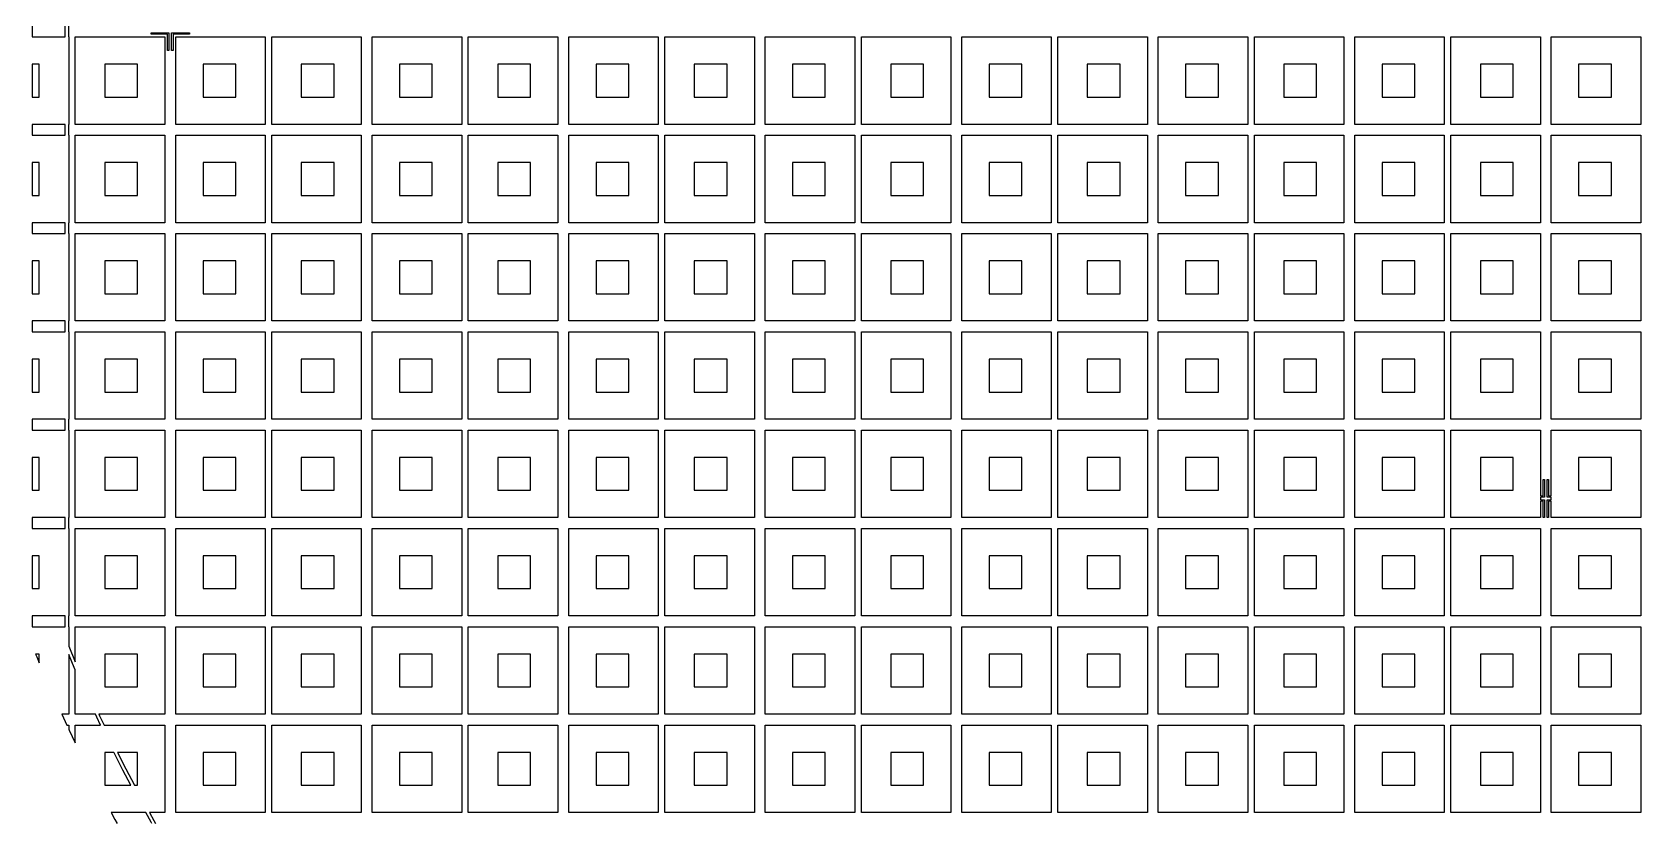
# Model space of a CAD drawing. Extents: x 40 to 187, y -3 to 150.
# Drawn here: x 39.5 to 114.9, y 36.6 to 73.6 of the extents above; entities that cross this region are included whole.
import ezdxf

# ---------------------------------------------------------------- set-up
doc = ezdxf.new("R2010")
doc.units = 0

msp = doc.modelspace()

# ---------------------------------------------------------------- linework, layer by layer
for p, q in [((39.5487, 73.8828), (39.5487, 73.3715)), ((41.0889, 73.3715), (41.0889, 73.8828)), ((41.2513, 73.8828), (41.2513, 73.3715)), ((39.5487, 73.3715), (41.0889, 73.3715)), ((41.2513, 73.3715), (41.2619, 73.3715)), ((41.2619, 73.3715), (41.2619, 69.2811)), ((41.5687, 69.2811), (41.5687, 73.3715)), ((41.5687, 73.3715), (45.7613, 73.3715)), ((45.1222, 73.4994), (45.1222, 73.5633)), ((45.1222, 73.5633), (45.9531, 73.5633)), ((45.8892, 73.4994), (45.1222, 73.4994)), ((45.7613, 73.3715), (45.7613, 69.2811)), ((45.8892, 72.7324), (45.8892, 73.4994)), ((45.9531, 73.5633), (45.9531, 72.7324)), ((46.0809, 72.7324), (46.0809, 73.5633)), ((46.0809, 73.5633), (46.9118, 73.5633)), ((46.9118, 73.4994), (46.1448, 73.4994)), ((46.1448, 73.4994), (46.1448, 72.7324)), ((46.2726, 69.2811), (46.2726, 73.3715)), ((46.2726, 73.3715), (50.4653, 73.3715)), ((46.9118, 73.5633), (46.9118, 73.4994)), ((50.4653, 73.3715), (50.4653, 69.2811)), ((50.7721, 69.2811), (50.7721, 73.3715)), ((50.7721, 73.3715), (54.9647, 73.3715)), ((54.9647, 73.3715), (54.9647, 69.2811)), ((55.476, 69.2811), (55.476, 73.3715)), ((55.476, 73.3715), (59.6687, 73.3715)), ((59.6687, 73.3715), (59.6687, 69.2811)), ((59.9755, 69.2811), (59.9755, 73.3715)), ((59.9755, 73.3715), (64.1681, 73.3715)), ((64.1681, 73.3715), (64.1681, 69.2811)), ((64.6794, 69.2811), (64.6794, 73.3715)), ((64.6794, 73.3715), (68.8721, 73.3715)), ((68.8721, 73.3715), (68.8721, 69.2811)), ((69.1789, 69.2811), (69.1789, 73.3715)), ((69.1789, 73.3715), (73.3715, 73.3715)), ((73.3715, 73.3715), (73.3715, 69.2811)), ((73.8828, 69.2811), (73.8828, 73.3715)), ((73.8828, 73.3715), (78.0755, 73.3715)), ((78.0755, 73.3715), (78.0755, 69.2811)), ((78.3823, 69.2811), (78.3823, 73.3715)), ((78.3823, 73.3715), (82.5749, 73.3715)), ((82.5749, 73.3715), (82.5749, 69.2811)), ((83.0862, 69.2811), (83.0862, 73.3715)), ((83.0862, 73.3715), (87.2789, 73.3715)), ((87.2789, 73.3715), (87.2789, 69.2811)), ((87.5857, 69.2811), (87.5857, 73.3715)), ((87.5857, 73.3715), (91.7783, 73.3715)), ((91.7783, 73.3715), (91.7783, 69.2811)), ((92.2896, 69.2811), (92.2896, 73.3715)), ((92.2896, 73.3715), (96.4823, 73.3715)), ((96.4823, 73.3715), (96.4823, 69.2811)), ((96.7891, 69.2811), (96.7891, 73.3715)), ((96.7891, 73.3715), (100.982, 73.3715)), ((100.982, 73.3715), (100.982, 69.2811)), ((101.493, 69.2811), (101.493, 73.3715)), ((101.493, 73.3715), (105.686, 73.3715)), ((105.686, 73.3715), (105.686, 69.2811)), ((105.992, 69.2811), (105.992, 73.3715)), ((105.992, 73.3715), (110.185, 73.3715)), ((110.185, 73.3715), (110.185, 69.2811)), ((110.696, 69.2811), (110.696, 73.3715)), ((110.696, 73.3715), (114.889, 73.3715)), ((114.889, 73.3715), (114.889, 69.2811)), ((45.9531, 72.7324), (45.8892, 72.7324)), ((46.1448, 72.7324), (46.0809, 72.7324)), ((39.8814, 72.0933), (39.5487, 72.0933)), ((39.5487, 72.0933), (39.5487, 70.5594)), ((39.8814, 70.5594), (39.8814, 72.0933)), ((44.4831, 72.0933), (42.9492, 72.0933)), ((42.9492, 72.0933), (42.9492, 70.5594)), ((44.4831, 70.5594), (44.4831, 72.0933)), ((49.0848, 72.0933), (47.5509, 72.0933)), ((47.5509, 72.0933), (47.5509, 70.5594)), ((49.0848, 70.5594), (49.0848, 72.0933)), ((53.6865, 72.0933), (52.1526, 72.0933)), ((52.1526, 72.0933), (52.1526, 70.5594)), ((53.6865, 70.5594), (53.6865, 72.0933)), ((58.2882, 72.0933), (56.7543, 72.0933)), ((56.7543, 72.0933), (56.7543, 70.5594)), ((58.2882, 70.5594), (58.2882, 72.0933)), ((62.8899, 72.0933), (61.356, 72.0933)), ((61.356, 72.0933), (61.356, 70.5594)), ((62.8899, 70.5594), (62.8899, 72.0933)), ((67.4916, 72.0933), (65.9577, 72.0933)), ((65.9577, 72.0933), (65.9577, 70.5594)), ((67.4916, 70.5594), (67.4916, 72.0933)), ((72.0933, 72.0933), (70.5594, 72.0933)), ((70.5594, 72.0933), (70.5594, 70.5594)), ((72.0933, 70.5594), (72.0933, 72.0933)), ((76.695, 72.0933), (75.1611, 72.0933)), ((75.1611, 72.0933), (75.1611, 70.5594)), ((76.695, 70.5594), (76.695, 72.0933)), ((81.2967, 72.0933), (79.7628, 72.0933)), ((79.7628, 72.0933), (79.7628, 70.5594)), ((81.2967, 70.5594), (81.2967, 72.0933)), ((85.8984, 72.0933), (84.3645, 72.0933)), ((84.3645, 72.0933), (84.3645, 70.5594)), ((85.8984, 70.5594), (85.8984, 72.0933)), ((90.5001, 72.0933), (88.9662, 72.0933)), ((88.9662, 72.0933), (88.9662, 70.5594)), ((90.5001, 70.5594), (90.5001, 72.0933)), ((95.1018, 72.0933), (93.5679, 72.0933)), ((93.5679, 72.0933), (93.5679, 70.5594)), ((95.1018, 70.5594), (95.1018, 72.0933)), ((99.7035, 72.0933), (98.1696, 72.0933)), ((98.1696, 72.0933), (98.1696, 70.5594)), ((99.7035, 70.5594), (99.7035, 72.0933)), ((104.305, 72.0933), (102.771, 72.0933)), ((102.771, 72.0933), (102.771, 70.5594)), ((104.305, 70.5594), (104.305, 72.0933)), ((108.907, 72.0933), (107.373, 72.0933)), ((107.373, 72.0933), (107.373, 70.5594)), ((108.907, 70.5594), (108.907, 72.0933)), ((113.509, 72.0933), (111.975, 72.0933)), ((111.975, 72.0933), (111.975, 70.5594)), ((113.509, 70.5594), (113.509, 72.0933)), ((39.5487, 70.5594), (39.8814, 70.5594)), ((42.9492, 70.5594), (44.4831, 70.5594)), ((47.5509, 70.5594), (49.0848, 70.5594)), ((52.1526, 70.5594), (53.6865, 70.5594)), ((56.7543, 70.5594), (58.2882, 70.5594)), ((61.356, 70.5594), (62.8899, 70.5594)), ((65.9577, 70.5594), (67.4916, 70.5594)), ((70.5594, 70.5594), (72.0933, 70.5594)), ((75.1611, 70.5594), (76.695, 70.5594)), ((79.7628, 70.5594), (81.2967, 70.5594)), ((84.3645, 70.5594), (85.8984, 70.5594)), ((88.9662, 70.5594), (90.5001, 70.5594)), ((93.5679, 70.5594), (95.1018, 70.5594)), ((98.1696, 70.5594), (99.7035, 70.5594)), ((102.771, 70.5594), (104.305, 70.5594)), ((107.373, 70.5594), (108.907, 70.5594)), ((111.975, 70.5594), (113.509, 70.5594)), ((41.0889, 69.2811), (39.5487, 69.2811)), ((39.5487, 69.2811), (39.5487, 68.7698)), ((39.5487, 68.7698), (41.0889, 68.7698)), ((41.0889, 68.7698), (41.0889, 69.2811)), ((41.2619, 69.2811), (41.2513, 69.2811)), ((41.2513, 69.2811), (41.2513, 68.7698)), ((41.2513, 68.7698), (41.2619, 68.7698)), ((41.2619, 68.7698), (41.2619, 64.6794)), ((45.7613, 69.2811), (41.5687, 69.2811)), ((41.5687, 64.6794), (41.5687, 68.7698)), ((41.5687, 68.7698), (45.7613, 68.7698)), ((45.7613, 68.7698), (45.7613, 64.6794)), ((50.4653, 69.2811), (46.2726, 69.2811)), ((46.2726, 64.6794), (46.2726, 68.7698)), ((46.2726, 68.7698), (50.4653, 68.7698)), ((50.4653, 68.7698), (50.4653, 64.6794)), ((54.9647, 69.2811), (50.7721, 69.2811)), ((50.7721, 64.6794), (50.7721, 68.7698)), ((50.7721, 68.7698), (54.9647, 68.7698)), ((54.9647, 68.7698), (54.9647, 64.6794)), ((59.6687, 69.2811), (55.476, 69.2811)), ((55.476, 64.6794), (55.476, 68.7698)), ((55.476, 68.7698), (59.6687, 68.7698)), ((59.6687, 68.7698), (59.6687, 64.6794)), ((64.1681, 69.2811), (59.9755, 69.2811)), ((59.9755, 64.6794), (59.9755, 68.7698)), ((59.9755, 68.7698), (64.1681, 68.7698)), ((64.1681, 68.7698), (64.1681, 64.6794)), ((68.8721, 69.2811), (64.6794, 69.2811)), ((64.6794, 64.6794), (64.6794, 68.7698)), ((64.6794, 68.7698), (68.8721, 68.7698)), ((68.8721, 68.7698), (68.8721, 64.6794)), ((73.3715, 69.2811), (69.1789, 69.2811)), ((69.1789, 64.6794), (69.1789, 68.7698)), ((69.1789, 68.7698), (73.3715, 68.7698)), ((73.3715, 68.7698), (73.3715, 64.6794)), ((78.0755, 69.2811), (73.8828, 69.2811)), ((73.8828, 64.6794), (73.8828, 68.7698)), ((73.8828, 68.7698), (78.0755, 68.7698)), ((78.0755, 68.7698), (78.0755, 64.6794)), ((82.5749, 69.2811), (78.3823, 69.2811)), ((78.3823, 64.6794), (78.3823, 68.7698)), ((78.3823, 68.7698), (82.5749, 68.7698)), ((82.5749, 68.7698), (82.5749, 64.6794)), ((87.2789, 69.2811), (83.0862, 69.2811)), ((83.0862, 64.6794), (83.0862, 68.7698)), ((83.0862, 68.7698), (87.2789, 68.7698)), ((87.2789, 68.7698), (87.2789, 64.6794)), ((91.7783, 69.2811), (87.5857, 69.2811)), ((87.5857, 64.6794), (87.5857, 68.7698)), ((87.5857, 68.7698), (91.7783, 68.7698)), ((91.7783, 68.7698), (91.7783, 64.6794)), ((96.4823, 69.2811), (92.2896, 69.2811)), ((92.2896, 64.6794), (92.2896, 68.7698)), ((92.2896, 68.7698), (96.4823, 68.7698)), ((96.4823, 68.7698), (96.4823, 64.6794)), ((100.982, 69.2811), (96.7891, 69.2811)), ((96.7891, 64.6794), (96.7891, 68.7698)), ((96.7891, 68.7698), (100.982, 68.7698)), ((100.982, 68.7698), (100.982, 64.6794)), ((105.686, 69.2811), (101.493, 69.2811)), ((101.493, 64.6794), (101.493, 68.7698)), ((101.493, 68.7698), (105.686, 68.7698)), ((105.686, 68.7698), (105.686, 64.6794)), ((110.185, 69.2811), (105.992, 69.2811)), ((105.992, 64.6794), (105.992, 68.7698)), ((105.992, 68.7698), (110.185, 68.7698)), ((110.185, 68.7698), (110.185, 64.6794)), ((114.889, 69.2811), (110.696, 69.2811)), ((110.696, 64.6794), (110.696, 68.7698)), ((110.696, 68.7698), (114.889, 68.7698)), ((114.889, 68.7698), (114.889, 64.6794)), ((39.8814, 67.4916), (39.5487, 67.4916)), ((39.5487, 67.4916), (39.5487, 65.9577)), ((39.8814, 65.9577), (39.8814, 67.4916)), ((44.4831, 67.4916), (42.9492, 67.4916)), ((42.9492, 67.4916), (42.9492, 65.9577)), ((44.4831, 65.9577), (44.4831, 67.4916)), ((49.0848, 67.4916), (47.5509, 67.4916)), ((47.5509, 67.4916), (47.5509, 65.9577)), ((49.0848, 65.9577), (49.0848, 67.4916)), ((53.6865, 67.4916), (52.1526, 67.4916)), ((52.1526, 67.4916), (52.1526, 65.9577)), ((53.6865, 65.9577), (53.6865, 67.4916)), ((58.2882, 67.4916), (56.7543, 67.4916)), ((56.7543, 67.4916), (56.7543, 65.9577)), ((58.2882, 65.9577), (58.2882, 67.4916)), ((62.8899, 67.4916), (61.356, 67.4916)), ((61.356, 67.4916), (61.356, 65.9577)), ((62.8899, 65.9577), (62.8899, 67.4916)), ((67.4916, 67.4916), (65.9577, 67.4916)), ((65.9577, 67.4916), (65.9577, 65.9577)), ((67.4916, 65.9577), (67.4916, 67.4916)), ((72.0933, 67.4916), (70.5594, 67.4916)), ((70.5594, 67.4916), (70.5594, 65.9577)), ((72.0933, 65.9577), (72.0933, 67.4916)), ((76.695, 67.4916), (75.1611, 67.4916)), ((75.1611, 67.4916), (75.1611, 65.9577)), ((76.695, 65.9577), (76.695, 67.4916)), ((81.2967, 67.4916), (79.7628, 67.4916)), ((79.7628, 67.4916), (79.7628, 65.9577)), ((81.2967, 65.9577), (81.2967, 67.4916)), ((85.8984, 67.4916), (84.3645, 67.4916)), ((84.3645, 67.4916), (84.3645, 65.9577)), ((85.8984, 65.9577), (85.8984, 67.4916)), ((90.5001, 67.4916), (88.9662, 67.4916)), ((88.9662, 67.4916), (88.9662, 65.9577)), ((90.5001, 65.9577), (90.5001, 67.4916)), ((95.1018, 67.4916), (93.5679, 67.4916)), ((93.5679, 67.4916), (93.5679, 65.9577)), ((95.1018, 65.9577), (95.1018, 67.4916)), ((99.7035, 67.4916), (98.1696, 67.4916)), ((98.1696, 67.4916), (98.1696, 65.9577)), ((99.7035, 65.9577), (99.7035, 67.4916)), ((104.305, 67.4916), (102.771, 67.4916)), ((102.771, 67.4916), (102.771, 65.9577)), ((104.305, 65.9577), (104.305, 67.4916)), ((108.907, 67.4916), (107.373, 67.4916)), ((107.373, 67.4916), (107.373, 65.9577)), ((108.907, 65.9577), (108.907, 67.4916)), ((113.509, 67.4916), (111.975, 67.4916)), ((111.975, 67.4916), (111.975, 65.9577)), ((113.509, 65.9577), (113.509, 67.4916)), ((39.5487, 65.9577), (39.8814, 65.9577)), ((42.9492, 65.9577), (44.4831, 65.9577)), ((47.5509, 65.9577), (49.0848, 65.9577)), ((52.1526, 65.9577), (53.6865, 65.9577)), ((56.7543, 65.9577), (58.2882, 65.9577)), ((61.356, 65.9577), (62.8899, 65.9577)), ((65.9577, 65.9577), (67.4916, 65.9577)), ((70.5594, 65.9577), (72.0933, 65.9577)), ((75.1611, 65.9577), (76.695, 65.9577)), ((79.7628, 65.9577), (81.2967, 65.9577)), ((84.3645, 65.9577), (85.8984, 65.9577)), ((88.9662, 65.9577), (90.5001, 65.9577)), ((93.5679, 65.9577), (95.1018, 65.9577)), ((98.1696, 65.9577), (99.7035, 65.9577)), ((102.771, 65.9577), (104.305, 65.9577)), ((107.373, 65.9577), (108.907, 65.9577)), ((111.975, 65.9577), (113.509, 65.9577)), ((41.0889, 64.6794), (39.5487, 64.6794)), ((39.5487, 64.6794), (39.5487, 64.1681)), ((39.5487, 64.1681), (41.0889, 64.1681)), ((41.0889, 64.1681), (41.0889, 64.6794)), ((41.2619, 64.6794), (41.2513, 64.6794)), ((41.2513, 64.6794), (41.2513, 64.1681)), ((41.2513, 64.1681), (41.2619, 64.1681)), ((41.2619, 64.1681), (41.2619, 60.0777)), ((45.7613, 64.6794), (41.5687, 64.6794)), ((41.5687, 60.0777), (41.5687, 64.1681)), ((41.5687, 64.1681), (45.7613, 64.1681)), ((45.7613, 64.1681), (45.7613, 60.0777)), ((50.4653, 64.6794), (46.2726, 64.6794)), ((46.2726, 60.0777), (46.2726, 64.1681)), ((46.2726, 64.1681), (50.4653, 64.1681)), ((50.4653, 64.1681), (50.4653, 60.0777)), ((54.9647, 64.6794), (50.7721, 64.6794)), ((50.7721, 60.0777), (50.7721, 64.1681)), ((50.7721, 64.1681), (54.9647, 64.1681)), ((54.9647, 64.1681), (54.9647, 60.0777)), ((59.6687, 64.6794), (55.476, 64.6794)), ((55.476, 60.0777), (55.476, 64.1681)), ((55.476, 64.1681), (59.6687, 64.1681)), ((59.6687, 64.1681), (59.6687, 60.0777)), ((64.1681, 64.6794), (59.9755, 64.6794)), ((59.9755, 60.0777), (59.9755, 64.1681)), ((59.9755, 64.1681), (64.1681, 64.1681)), ((64.1681, 64.1681), (64.1681, 60.0777)), ((68.8721, 64.6794), (64.6794, 64.6794)), ((64.6794, 60.0777), (64.6794, 64.1681)), ((64.6794, 64.1681), (68.8721, 64.1681)), ((68.8721, 64.1681), (68.8721, 60.0777)), ((73.3715, 64.6794), (69.1789, 64.6794)), ((69.1789, 60.0777), (69.1789, 64.1681)), ((69.1789, 64.1681), (73.3715, 64.1681)), ((73.3715, 64.1681), (73.3715, 60.0777)), ((78.0755, 64.6794), (73.8828, 64.6794)), ((73.8828, 60.0777), (73.8828, 64.1681)), ((73.8828, 64.1681), (78.0755, 64.1681)), ((78.0755, 64.1681), (78.0755, 60.0777)), ((82.5749, 64.6794), (78.3823, 64.6794)), ((78.3823, 60.0777), (78.3823, 64.1681)), ((78.3823, 64.1681), (82.5749, 64.1681)), ((82.5749, 64.1681), (82.5749, 60.0777)), ((87.2789, 64.6794), (83.0862, 64.6794)), ((83.0862, 60.0777), (83.0862, 64.1681)), ((83.0862, 64.1681), (87.2789, 64.1681)), ((87.2789, 64.1681), (87.2789, 60.0777)), ((91.7783, 64.6794), (87.5857, 64.6794)), ((87.5857, 60.0777), (87.5857, 64.1681)), ((87.5857, 64.1681), (91.7783, 64.1681)), ((91.7783, 64.1681), (91.7783, 60.0777)), ((96.4823, 64.6794), (92.2896, 64.6794)), ((92.2896, 60.0777), (92.2896, 64.1681)), ((92.2896, 64.1681), (96.4823, 64.1681)), ((96.4823, 64.1681), (96.4823, 60.0777)), ((100.982, 64.6794), (96.7891, 64.6794)), ((96.7891, 60.0777), (96.7891, 64.1681)), ((96.7891, 64.1681), (100.982, 64.1681)), ((100.982, 64.1681), (100.982, 60.0777)), ((105.686, 64.6794), (101.493, 64.6794)), ((101.493, 60.0777), (101.493, 64.1681)), ((101.493, 64.1681), (105.686, 64.1681)), ((105.686, 64.1681), (105.686, 60.0777)), ((110.185, 64.6794), (105.992, 64.6794)), ((105.992, 60.0777), (105.992, 64.1681)), ((105.992, 64.1681), (110.185, 64.1681)), ((110.185, 64.1681), (110.185, 60.0777)), ((114.889, 64.6794), (110.696, 64.6794)), ((110.696, 60.0777), (110.696, 64.1681)), ((110.696, 64.1681), (114.889, 64.1681)), ((114.889, 64.1681), (114.889, 60.0777)), ((39.8814, 62.8899), (39.5487, 62.8899)), ((39.5487, 62.8899), (39.5487, 61.356)), ((39.8814, 61.356), (39.8814, 62.8899)), ((44.4831, 62.8899), (42.9492, 62.8899)), ((42.9492, 62.8899), (42.9492, 61.356)), ((44.4831, 61.356), (44.4831, 62.8899)), ((49.0848, 62.8899), (47.5509, 62.8899)), ((47.5509, 62.8899), (47.5509, 61.356)), ((49.0848, 61.356), (49.0848, 62.8899)), ((53.6865, 62.8899), (52.1526, 62.8899)), ((52.1526, 62.8899), (52.1526, 61.356)), ((53.6865, 61.356), (53.6865, 62.8899)), ((58.2882, 62.8899), (56.7543, 62.8899)), ((56.7543, 62.8899), (56.7543, 61.356)), ((58.2882, 61.356), (58.2882, 62.8899)), ((62.8899, 62.8899), (61.356, 62.8899)), ((61.356, 62.8899), (61.356, 61.356)), ((62.8899, 61.356), (62.8899, 62.8899)), ((67.4916, 62.8899), (65.9577, 62.8899)), ((65.9577, 62.8899), (65.9577, 61.356)), ((67.4916, 61.356), (67.4916, 62.8899)), ((72.0933, 62.8899), (70.5594, 62.8899)), ((70.5594, 62.8899), (70.5594, 61.356)), ((72.0933, 61.356), (72.0933, 62.8899)), ((76.695, 62.8899), (75.1611, 62.8899)), ((75.1611, 62.8899), (75.1611, 61.356)), ((76.695, 61.356), (76.695, 62.8899)), ((81.2967, 62.8899), (79.7628, 62.8899)), ((79.7628, 62.8899), (79.7628, 61.356)), ((81.2967, 61.356), (81.2967, 62.8899)), ((85.8984, 62.8899), (84.3645, 62.8899)), ((84.3645, 62.8899), (84.3645, 61.356)), ((85.8984, 61.356), (85.8984, 62.8899)), ((90.5001, 62.8899), (88.9662, 62.8899)), ((88.9662, 62.8899), (88.9662, 61.356)), ((90.5001, 61.356), (90.5001, 62.8899)), ((95.1018, 62.8899), (93.5679, 62.8899)), ((93.5679, 62.8899), (93.5679, 61.356)), ((95.1018, 61.356), (95.1018, 62.8899)), ((99.7035, 62.8899), (98.1696, 62.8899)), ((98.1696, 62.8899), (98.1696, 61.356)), ((99.7035, 61.356), (99.7035, 62.8899)), ((104.305, 62.8899), (102.771, 62.8899)), ((102.771, 62.8899), (102.771, 61.356)), ((104.305, 61.356), (104.305, 62.8899)), ((108.907, 62.8899), (107.373, 62.8899)), ((107.373, 62.8899), (107.373, 61.356)), ((108.907, 61.356), (108.907, 62.8899)), ((113.509, 62.8899), (111.975, 62.8899)), ((111.975, 62.8899), (111.975, 61.356)), ((113.509, 61.356), (113.509, 62.8899)), ((39.5487, 61.356), (39.8814, 61.356)), ((42.9492, 61.356), (44.4831, 61.356)), ((47.5509, 61.356), (49.0848, 61.356)), ((52.1526, 61.356), (53.6865, 61.356)), ((56.7543, 61.356), (58.2882, 61.356)), ((61.356, 61.356), (62.8899, 61.356)), ((65.9577, 61.356), (67.4916, 61.356)), ((70.5594, 61.356), (72.0933, 61.356)), ((75.1611, 61.356), (76.695, 61.356)), ((79.7628, 61.356), (81.2967, 61.356)), ((84.3645, 61.356), (85.8984, 61.356)), ((88.9662, 61.356), (90.5001, 61.356)), ((93.5679, 61.356), (95.1018, 61.356)), ((98.1696, 61.356), (99.7035, 61.356)), ((102.771, 61.356), (104.305, 61.356)), ((107.373, 61.356), (108.907, 61.356)), ((111.975, 61.356), (113.509, 61.356)), ((41.0889, 60.0777), (39.5487, 60.0777)), ((39.5487, 60.0777), (39.5487, 59.5664)), ((39.5487, 59.5664), (41.0889, 59.5664)), ((41.0889, 59.5664), (41.0889, 60.0777)), ((41.2619, 60.0777), (41.2513, 60.0777)), ((41.2513, 60.0777), (41.2513, 59.5664)), ((41.2513, 59.5664), (41.2619, 59.5664)), ((41.2619, 59.5664), (41.2619, 55.476)), ((45.7613, 60.0777), (41.5687, 60.0777)), ((41.5687, 55.476), (41.5687, 59.5664)), ((41.5687, 59.5664), (45.7613, 59.5664)), ((45.7613, 59.5664), (45.7613, 55.476)), ((50.4653, 60.0777), (46.2726, 60.0777)), ((46.2726, 55.476), (46.2726, 59.5664)), ((46.2726, 59.5664), (50.4653, 59.5664)), ((50.4653, 59.5664), (50.4653, 55.476)), ((54.9647, 60.0777), (50.7721, 60.0777)), ((50.7721, 55.476), (50.7721, 59.5664)), ((50.7721, 59.5664), (54.9647, 59.5664)), ((54.9647, 59.5664), (54.9647, 55.476)), ((59.6687, 60.0777), (55.476, 60.0777)), ((55.476, 55.476), (55.476, 59.5664)), ((55.476, 59.5664), (59.6687, 59.5664)), ((59.6687, 59.5664), (59.6687, 55.476)), ((64.1681, 60.0777), (59.9755, 60.0777)), ((59.9755, 55.476), (59.9755, 59.5664)), ((59.9755, 59.5664), (64.1681, 59.5664)), ((64.1681, 59.5664), (64.1681, 55.476)), ((68.8721, 60.0777), (64.6794, 60.0777)), ((64.6794, 55.476), (64.6794, 59.5664)), ((64.6794, 59.5664), (68.8721, 59.5664)), ((68.8721, 59.5664), (68.8721, 55.476)), ((73.3715, 60.0777), (69.1789, 60.0777)), ((69.1789, 55.476), (69.1789, 59.5664)), ((69.1789, 59.5664), (73.3715, 59.5664)), ((73.3715, 59.5664), (73.3715, 55.476)), ((78.0755, 60.0777), (73.8828, 60.0777)), ((73.8828, 55.476), (73.8828, 59.5664)), ((73.8828, 59.5664), (78.0755, 59.5664)), ((78.0755, 59.5664), (78.0755, 55.476)), ((82.5749, 60.0777), (78.3823, 60.0777)), ((78.3823, 55.476), (78.3823, 59.5664)), ((78.3823, 59.5664), (82.5749, 59.5664)), ((82.5749, 59.5664), (82.5749, 55.476)), ((87.2789, 60.0777), (83.0862, 60.0777)), ((83.0862, 55.476), (83.0862, 59.5664)), ((83.0862, 59.5664), (87.2789, 59.5664)), ((87.2789, 59.5664), (87.2789, 55.476)), ((91.7783, 60.0777), (87.5857, 60.0777)), ((87.5857, 55.476), (87.5857, 59.5664)), ((87.5857, 59.5664), (91.7783, 59.5664)), ((91.7783, 59.5664), (91.7783, 55.476)), ((96.4823, 60.0777), (92.2896, 60.0777)), ((92.2896, 55.476), (92.2896, 59.5664)), ((92.2896, 59.5664), (96.4823, 59.5664)), ((96.4823, 59.5664), (96.4823, 55.476)), ((100.982, 60.0777), (96.7891, 60.0777)), ((96.7891, 55.476), (96.7891, 59.5664)), ((96.7891, 59.5664), (100.982, 59.5664)), ((100.982, 59.5664), (100.982, 55.476)), ((105.686, 60.0777), (101.493, 60.0777)), ((101.493, 55.476), (101.493, 59.5664)), ((101.493, 59.5664), (105.686, 59.5664)), ((105.686, 59.5664), (105.686, 55.476)), ((110.185, 60.0777), (105.992, 60.0777)), ((105.992, 55.476), (105.992, 59.5664)), ((105.992, 59.5664), (110.185, 59.5664)), ((110.185, 59.5664), (110.185, 55.476)), ((114.889, 60.0777), (110.696, 60.0777)), ((110.696, 55.476), (110.696, 59.5664)), ((110.696, 59.5664), (114.889, 59.5664)), ((114.889, 59.5664), (114.889, 55.476)), ((39.8814, 58.2882), (39.5487, 58.2882)), ((39.5487, 58.2882), (39.5487, 56.7543)), ((39.8814, 56.7543), (39.8814, 58.2882)), ((44.4831, 58.2882), (42.9492, 58.2882)), ((42.9492, 58.2882), (42.9492, 56.7543)), ((44.4831, 56.7543), (44.4831, 58.2882)), ((49.0848, 58.2882), (47.5509, 58.2882)), ((47.5509, 58.2882), (47.5509, 56.7543)), ((49.0848, 56.7543), (49.0848, 58.2882)), ((53.6865, 58.2882), (52.1526, 58.2882)), ((52.1526, 58.2882), (52.1526, 56.7543)), ((53.6865, 56.7543), (53.6865, 58.2882)), ((58.2882, 58.2882), (56.7543, 58.2882)), ((56.7543, 58.2882), (56.7543, 56.7543)), ((58.2882, 56.7543), (58.2882, 58.2882)), ((62.8899, 58.2882), (61.356, 58.2882)), ((61.356, 58.2882), (61.356, 56.7543)), ((62.8899, 56.7543), (62.8899, 58.2882)), ((67.4916, 58.2882), (65.9577, 58.2882)), ((65.9577, 58.2882), (65.9577, 56.7543)), ((67.4916, 56.7543), (67.4916, 58.2882)), ((72.0933, 58.2882), (70.5594, 58.2882)), ((70.5594, 58.2882), (70.5594, 56.7543)), ((72.0933, 56.7543), (72.0933, 58.2882)), ((76.695, 58.2882), (75.1611, 58.2882)), ((75.1611, 58.2882), (75.1611, 56.7543)), ((76.695, 56.7543), (76.695, 58.2882)), ((81.2967, 58.2882), (79.7628, 58.2882)), ((79.7628, 58.2882), (79.7628, 56.7543)), ((81.2967, 56.7543), (81.2967, 58.2882)), ((85.8984, 58.2882), (84.3645, 58.2882)), ((84.3645, 58.2882), (84.3645, 56.7543)), ((85.8984, 56.7543), (85.8984, 58.2882)), ((90.5001, 58.2882), (88.9662, 58.2882)), ((88.9662, 58.2882), (88.9662, 56.7543)), ((90.5001, 56.7543), (90.5001, 58.2882)), ((95.1018, 58.2882), (93.5679, 58.2882)), ((93.5679, 58.2882), (93.5679, 56.7543)), ((95.1018, 56.7543), (95.1018, 58.2882)), ((99.7035, 58.2882), (98.1696, 58.2882)), ((98.1696, 58.2882), (98.1696, 56.7543)), ((99.7035, 56.7543), (99.7035, 58.2882)), ((104.305, 58.2882), (102.771, 58.2882)), ((102.771, 58.2882), (102.771, 56.7543)), ((104.305, 56.7543), (104.305, 58.2882)), ((108.907, 58.2882), (107.373, 58.2882)), ((107.373, 58.2882), (107.373, 56.7543)), ((108.907, 56.7543), (108.907, 58.2882)), ((113.509, 58.2882), (111.975, 58.2882)), ((111.975, 58.2882), (111.975, 56.7543)), ((113.509, 56.7543), (113.509, 58.2882)), ((39.5487, 56.7543), (39.8814, 56.7543)), ((42.9492, 56.7543), (44.4831, 56.7543)), ((47.5509, 56.7543), (49.0848, 56.7543)), ((52.1526, 56.7543), (53.6865, 56.7543)), ((56.7543, 56.7543), (58.2882, 56.7543)), ((61.356, 56.7543), (62.8899, 56.7543)), ((65.9577, 56.7543), (67.4916, 56.7543)), ((70.5594, 56.7543), (72.0933, 56.7543)), ((75.1611, 56.7543), (76.695, 56.7543)), ((79.7628, 56.7543), (81.2967, 56.7543)), ((84.3645, 56.7543), (85.8984, 56.7543)), ((88.9662, 56.7543), (90.5001, 56.7543)), ((93.5679, 56.7543), (95.1018, 56.7543)), ((98.1696, 56.7543), (99.7035, 56.7543)), ((102.771, 56.7543), (104.305, 56.7543)), ((107.373, 56.7543), (108.907, 56.7543)), ((111.975, 56.7543), (113.509, 56.7543)), ((41.0889, 55.476), (39.5487, 55.476)), ((39.5487, 55.476), (39.5487, 54.9647)), ((41.0889, 54.9647), (41.0889, 55.476)), ((41.2619, 55.476), (41.2513, 55.476)), ((41.2513, 55.476), (41.2513, 54.9647)), ((45.7613, 55.476), (41.5687, 55.476)), ((50.4653, 55.476), (46.2726, 55.476)), ((54.9647, 55.476), (50.7721, 55.476)), ((59.6687, 55.476), (55.476, 55.476)), ((64.1681, 55.476), (59.9755, 55.476)), ((68.8721, 55.476), (64.6794, 55.476)), ((73.3715, 55.476), (69.1789, 55.476)), ((78.0755, 55.476), (73.8828, 55.476)), ((82.5749, 55.476), (78.3823, 55.476)), ((87.2789, 55.476), (83.0862, 55.476)), ((91.7783, 55.476), (87.5857, 55.476)), ((96.4823, 55.476), (92.2896, 55.476)), ((100.982, 55.476), (96.7891, 55.476)), ((105.686, 55.476), (101.493, 55.476)), ((110.185, 55.476), (105.992, 55.476)), ((114.889, 55.476), (110.696, 55.476)), ((39.5487, 54.9647), (41.0889, 54.9647)), ((41.2513, 54.9647), (41.2619, 54.9647)), ((41.2619, 54.9647), (41.2619, 50.8743)), ((41.5687, 50.8743), (41.5687, 54.9647)), ((41.5687, 54.9647), (45.7613, 54.9647)), ((45.7613, 54.9647), (45.7613, 50.8743)), ((46.2726, 50.8743), (46.2726, 54.9647)), ((46.2726, 54.9647), (50.4653, 54.9647)), ((50.4653, 54.9647), (50.4653, 50.8743)), ((50.7721, 50.8743), (50.7721, 54.9647)), ((50.7721, 54.9647), (54.9647, 54.9647)), ((54.9647, 54.9647), (54.9647, 50.8743)), ((55.476, 50.8743), (55.476, 54.9647)), ((55.476, 54.9647), (59.6687, 54.9647)), ((59.6687, 54.9647), (59.6687, 50.8743)), ((59.9755, 50.8743), (59.9755, 54.9647)), ((59.9755, 54.9647), (64.1681, 54.9647)), ((64.1681, 54.9647), (64.1681, 50.8743)), ((64.6794, 50.8743), (64.6794, 54.9647)), ((64.6794, 54.9647), (68.8721, 54.9647)), ((68.8721, 54.9647), (68.8721, 50.8743)), ((69.1789, 50.8743), (69.1789, 54.9647)), ((69.1789, 54.9647), (73.3715, 54.9647)), ((73.3715, 54.9647), (73.3715, 50.8743)), ((73.8828, 50.8743), (73.8828, 54.9647)), ((73.8828, 54.9647), (78.0755, 54.9647)), ((78.0755, 54.9647), (78.0755, 50.8743)), ((78.3823, 50.8743), (78.3823, 54.9647)), ((78.3823, 54.9647), (82.5749, 54.9647)), ((82.5749, 54.9647), (82.5749, 50.8743)), ((83.0862, 50.8743), (83.0862, 54.9647)), ((83.0862, 54.9647), (87.2789, 54.9647)), ((87.2789, 54.9647), (87.2789, 50.8743)), ((87.5857, 50.8743), (87.5857, 54.9647)), ((87.5857, 54.9647), (91.7783, 54.9647)), ((91.7783, 54.9647), (91.7783, 50.8743)), ((92.2896, 50.8743), (92.2896, 54.9647)), ((92.2896, 54.9647), (96.4823, 54.9647)), ((96.4823, 54.9647), (96.4823, 50.8743)), ((96.7891, 50.8743), (96.7891, 54.9647)), ((96.7891, 54.9647), (100.982, 54.9647)), ((100.982, 54.9647), (100.982, 50.8743)), ((101.493, 50.8743), (101.493, 54.9647)), ((101.493, 54.9647), (105.686, 54.9647)), ((105.686, 54.9647), (105.686, 50.8743)), ((105.992, 50.8743), (105.992, 54.9647)), ((105.992, 54.9647), (110.185, 54.9647)), ((110.185, 54.9647), (110.185, 51.8969)), ((110.696, 51.8969), (110.696, 54.9647)), ((110.696, 54.9647), (114.889, 54.9647)), ((114.889, 54.9647), (114.889, 50.8743)), ((39.8814, 53.6865), (39.5487, 53.6865)), ((39.5487, 53.6865), (39.5487, 52.1526)), ((39.8814, 52.1526), (39.8814, 53.6865)), ((44.4831, 53.6865), (42.9492, 53.6865)), ((42.9492, 53.6865), (42.9492, 52.1526)), ((44.4831, 52.1526), (44.4831, 53.6865)), ((49.0848, 53.6865), (47.5509, 53.6865)), ((47.5509, 53.6865), (47.5509, 52.1526)), ((49.0848, 52.1526), (49.0848, 53.6865)), ((53.6865, 53.6865), (52.1526, 53.6865)), ((52.1526, 53.6865), (52.1526, 52.1526)), ((53.6865, 52.1526), (53.6865, 53.6865)), ((58.2882, 53.6865), (56.7543, 53.6865)), ((56.7543, 53.6865), (56.7543, 52.1526)), ((58.2882, 52.1526), (58.2882, 53.6865)), ((62.8899, 53.6865), (61.356, 53.6865)), ((61.356, 53.6865), (61.356, 52.1526)), ((62.8899, 52.1526), (62.8899, 53.6865)), ((67.4916, 53.6865), (65.9577, 53.6865)), ((65.9577, 53.6865), (65.9577, 52.1526)), ((67.4916, 52.1526), (67.4916, 53.6865)), ((72.0933, 53.6865), (70.5594, 53.6865)), ((70.5594, 53.6865), (70.5594, 52.1526)), ((72.0933, 52.1526), (72.0933, 53.6865)), ((76.695, 53.6865), (75.1611, 53.6865)), ((75.1611, 53.6865), (75.1611, 52.1526)), ((76.695, 52.1526), (76.695, 53.6865)), ((81.2967, 53.6865), (79.7628, 53.6865)), ((79.7628, 53.6865), (79.7628, 52.1526)), ((81.2967, 52.1526), (81.2967, 53.6865)), ((85.8984, 53.6865), (84.3645, 53.6865)), ((84.3645, 53.6865), (84.3645, 52.1526)), ((85.8984, 52.1526), (85.8984, 53.6865)), ((90.5001, 53.6865), (88.9662, 53.6865)), ((88.9662, 53.6865), (88.9662, 52.1526)), ((90.5001, 52.1526), (90.5001, 53.6865)), ((95.1018, 53.6865), (93.5679, 53.6865)), ((93.5679, 53.6865), (93.5679, 52.1526)), ((95.1018, 52.1526), (95.1018, 53.6865)), ((99.7035, 53.6865), (98.1696, 53.6865)), ((98.1696, 53.6865), (98.1696, 52.1526)), ((99.7035, 52.1526), (99.7035, 53.6865)), ((104.305, 53.6865), (102.771, 53.6865)), ((102.771, 53.6865), (102.771, 52.1526)), ((104.305, 52.1526), (104.305, 53.6865)), ((108.907, 53.6865), (107.373, 53.6865)), ((107.373, 53.6865), (107.373, 52.1526)), ((108.907, 52.1526), (108.907, 53.6865)), ((113.509, 53.6865), (111.975, 53.6865)), ((111.975, 53.6865), (111.975, 52.1526)), ((113.509, 52.1526), (113.509, 53.6865)), ((39.5487, 52.1526), (39.8814, 52.1526)), ((42.9492, 52.1526), (44.4831, 52.1526)), ((47.5509, 52.1526), (49.0848, 52.1526)), ((52.1526, 52.1526), (53.6865, 52.1526)), ((56.7543, 52.1526), (58.2882, 52.1526)), ((61.356, 52.1526), (62.8899, 52.1526)), ((65.9577, 52.1526), (67.4916, 52.1526)), ((70.5594, 52.1526), (72.0933, 52.1526)), ((75.1611, 52.1526), (76.695, 52.1526)), ((79.7628, 52.1526), (81.2967, 52.1526)), ((84.3645, 52.1526), (85.8984, 52.1526)), ((88.9662, 52.1526), (90.5001, 52.1526)), ((93.5679, 52.1526), (95.1018, 52.1526)), ((98.1696, 52.1526), (99.7035, 52.1526)), ((102.771, 52.1526), (104.305, 52.1526)), ((107.373, 52.1526), (108.907, 52.1526)), ((110.313, 51.8969), (110.313, 52.6639)), ((110.313, 52.6639), (110.377, 52.6639)), ((110.377, 52.6639), (110.377, 51.833)), ((110.505, 51.833), (110.505, 52.6639)), ((110.505, 52.6639), (110.569, 52.6639)), ((110.569, 52.6639), (110.569, 51.8969)), ((111.975, 52.1526), (113.509, 52.1526)), ((110.185, 51.8969), (110.313, 51.8969)), ((110.377, 51.833), (110.185, 51.833)), ((110.185, 51.833), (110.185, 51.7052)), ((110.185, 51.7052), (110.377, 51.7052)), ((110.313, 51.6413), (110.185, 51.6413)), ((110.185, 51.6413), (110.185, 50.8743)), ((110.313, 50.8743), (110.313, 51.6413)), ((110.377, 51.7052), (110.377, 50.8743)), ((110.696, 51.833), (110.505, 51.833)), ((110.505, 50.8743), (110.505, 51.7052)), ((110.505, 51.7052), (110.696, 51.7052)), ((110.569, 51.8969), (110.696, 51.8969)), ((110.696, 51.6413), (110.569, 51.6413)), ((110.569, 51.6413), (110.569, 50.8743)), ((110.696, 51.7052), (110.696, 51.833)), ((110.696, 50.8743), (110.696, 51.6413)), ((41.0889, 50.8743), (39.5487, 50.8743)), ((39.5487, 50.8743), (39.5487, 50.363)), ((41.0889, 50.363), (41.0889, 50.8743)), ((41.2619, 50.8743), (41.2513, 50.8743)), ((41.2513, 50.8743), (41.2513, 50.363)), ((45.7613, 50.8743), (41.5687, 50.8743)), ((50.4653, 50.8743), (46.2726, 50.8743)), ((54.9647, 50.8743), (50.7721, 50.8743)), ((59.6687, 50.8743), (55.476, 50.8743)), ((64.1681, 50.8743), (59.9755, 50.8743)), ((68.8721, 50.8743), (64.6794, 50.8743)), ((73.3715, 50.8743), (69.1789, 50.8743)), ((78.0755, 50.8743), (73.8828, 50.8743)), ((82.5749, 50.8743), (78.3823, 50.8743)), ((87.2789, 50.8743), (83.0862, 50.8743)), ((91.7783, 50.8743), (87.5857, 50.8743)), ((96.4823, 50.8743), (92.2896, 50.8743)), ((100.982, 50.8743), (96.7891, 50.8743)), ((105.686, 50.8743), (101.493, 50.8743)), ((110.185, 50.8743), (105.992, 50.8743)), ((110.377, 50.8743), (110.313, 50.8743)), ((110.569, 50.8743), (110.505, 50.8743)), ((114.889, 50.8743), (110.696, 50.8743)), ((39.5487, 50.363), (41.0889, 50.363)), ((41.2513, 50.363), (41.2619, 50.363)), ((41.2619, 50.363), (41.2619, 46.2726)), ((41.5687, 46.2726), (41.5687, 50.363)), ((41.5687, 50.363), (45.7613, 50.363)), ((45.7613, 50.363), (45.7613, 46.2726)), ((46.2726, 46.2726), (46.2726, 50.363)), ((46.2726, 50.363), (50.4653, 50.363)), ((50.4653, 50.363), (50.4653, 46.2726)), ((50.7721, 46.2726), (50.7721, 50.363)), ((50.7721, 50.363), (54.9647, 50.363)), ((54.9647, 50.363), (54.9647, 46.2726)), ((55.476, 46.2726), (55.476, 50.363)), ((55.476, 50.363), (59.6687, 50.363)), ((59.6687, 50.363), (59.6687, 46.2726)), ((59.9755, 46.2726), (59.9755, 50.363)), ((59.9755, 50.363), (64.1681, 50.363)), ((64.1681, 50.363), (64.1681, 46.2726)), ((64.6794, 46.2726), (64.6794, 50.363)), ((64.6794, 50.363), (68.8721, 50.363)), ((68.8721, 50.363), (68.8721, 46.2726)), ((69.1789, 46.2726), (69.1789, 50.363)), ((69.1789, 50.363), (73.3715, 50.363)), ((73.3715, 50.363), (73.3715, 46.2726)), ((73.8828, 46.2726), (73.8828, 50.363)), ((73.8828, 50.363), (78.0755, 50.363)), ((78.0755, 50.363), (78.0755, 46.2726)), ((78.3823, 46.2726), (78.3823, 50.363)), ((78.3823, 50.363), (82.5749, 50.363)), ((82.5749, 50.363), (82.5749, 46.2726)), ((83.0862, 46.2726), (83.0862, 50.363)), ((83.0862, 50.363), (87.2789, 50.363)), ((87.2789, 50.363), (87.2789, 46.2726)), ((87.5857, 46.2726), (87.5857, 50.363)), ((87.5857, 50.363), (91.7783, 50.363)), ((91.7783, 50.363), (91.7783, 46.2726)), ((92.2896, 46.2726), (92.2896, 50.363)), ((92.2896, 50.363), (96.4823, 50.363)), ((96.4823, 50.363), (96.4823, 46.2726)), ((96.7891, 46.2726), (96.7891, 50.363)), ((96.7891, 50.363), (100.982, 50.363)), ((100.982, 50.363), (100.982, 46.2726)), ((101.493, 46.2726), (101.493, 50.363)), ((101.493, 50.363), (105.686, 50.363)), ((105.686, 50.363), (105.686, 46.2726)), ((105.992, 46.2726), (105.992, 50.363)), ((105.992, 50.363), (110.185, 50.363)), ((110.185, 50.363), (110.185, 46.2726)), ((110.696, 46.2726), (110.696, 50.363)), ((110.696, 50.363), (114.889, 50.363)), ((114.889, 50.363), (114.889, 46.2726)), ((39.8814, 49.0848), (39.5487, 49.0848)), ((39.5487, 49.0848), (39.5487, 47.5509)), ((39.8814, 47.5509), (39.8814, 49.0848)), ((44.4831, 49.0848), (42.9492, 49.0848)), ((42.9492, 49.0848), (42.9492, 47.5509)), ((44.4831, 47.5509), (44.4831, 49.0848)), ((49.0848, 49.0848), (47.5509, 49.0848)), ((47.5509, 49.0848), (47.5509, 47.5509)), ((49.0848, 47.5509), (49.0848, 49.0848)), ((53.6865, 49.0848), (52.1526, 49.0848)), ((52.1526, 49.0848), (52.1526, 47.5509)), ((53.6865, 47.5509), (53.6865, 49.0848)), ((58.2882, 49.0848), (56.7543, 49.0848)), ((56.7543, 49.0848), (56.7543, 47.5509)), ((58.2882, 47.5509), (58.2882, 49.0848)), ((62.8899, 49.0848), (61.356, 49.0848)), ((61.356, 49.0848), (61.356, 47.5509)), ((62.8899, 47.5509), (62.8899, 49.0848)), ((67.4916, 49.0848), (65.9577, 49.0848)), ((65.9577, 49.0848), (65.9577, 47.5509)), ((67.4916, 47.5509), (67.4916, 49.0848)), ((72.0933, 49.0848), (70.5594, 49.0848)), ((70.5594, 49.0848), (70.5594, 47.5509)), ((72.0933, 47.5509), (72.0933, 49.0848)), ((76.695, 49.0848), (75.1611, 49.0848)), ((75.1611, 49.0848), (75.1611, 47.5509)), ((76.695, 47.5509), (76.695, 49.0848)), ((81.2967, 49.0848), (79.7628, 49.0848)), ((79.7628, 49.0848), (79.7628, 47.5509)), ((81.2967, 47.5509), (81.2967, 49.0848)), ((85.8984, 49.0848), (84.3645, 49.0848)), ((84.3645, 49.0848), (84.3645, 47.5509)), ((85.8984, 47.5509), (85.8984, 49.0848)), ((90.5001, 49.0848), (88.9662, 49.0848)), ((88.9662, 49.0848), (88.9662, 47.5509)), ((90.5001, 47.5509), (90.5001, 49.0848)), ((95.1018, 49.0848), (93.5679, 49.0848)), ((93.5679, 49.0848), (93.5679, 47.5509)), ((95.1018, 47.5509), (95.1018, 49.0848)), ((99.7035, 49.0848), (98.1696, 49.0848)), ((98.1696, 49.0848), (98.1696, 47.5509)), ((99.7035, 47.5509), (99.7035, 49.0848)), ((104.305, 49.0848), (102.771, 49.0848)), ((102.771, 49.0848), (102.771, 47.5509)), ((104.305, 47.5509), (104.305, 49.0848)), ((108.907, 49.0848), (107.373, 49.0848)), ((107.373, 49.0848), (107.373, 47.5509)), ((108.907, 47.5509), (108.907, 49.0848)), ((113.509, 49.0848), (111.975, 49.0848)), ((111.975, 49.0848), (111.975, 47.5509)), ((113.509, 47.5509), (113.509, 49.0848)), ((39.5487, 47.5509), (39.8814, 47.5509)), ((42.9492, 47.5509), (44.4831, 47.5509)), ((47.5509, 47.5509), (49.0848, 47.5509)), ((52.1526, 47.5509), (53.6865, 47.5509)), ((56.7543, 47.5509), (58.2882, 47.5509)), ((61.356, 47.5509), (62.8899, 47.5509)), ((65.9577, 47.5509), (67.4916, 47.5509)), ((70.5594, 47.5509), (72.0933, 47.5509)), ((75.1611, 47.5509), (76.695, 47.5509)), ((79.7628, 47.5509), (81.2967, 47.5509)), ((84.3645, 47.5509), (85.8984, 47.5509)), ((88.9662, 47.5509), (90.5001, 47.5509)), ((93.5679, 47.5509), (95.1018, 47.5509)), ((98.1696, 47.5509), (99.7035, 47.5509)), ((102.771, 47.5509), (104.305, 47.5509)), ((107.373, 47.5509), (108.907, 47.5509)), ((111.975, 47.5509), (113.509, 47.5509)), ((41.0889, 46.2726), (39.5487, 46.2726)), ((39.5487, 46.2726), (39.5487, 45.7613)), ((41.0889, 45.7613), (41.0889, 46.2726)), ((41.2619, 46.2726), (41.2513, 46.2726)), ((41.2513, 46.2726), (41.2513, 45.7613)), ((45.7613, 46.2726), (41.5687, 46.2726)), ((50.4653, 46.2726), (46.2726, 46.2726)), ((54.9647, 46.2726), (50.7721, 46.2726)), ((59.6687, 46.2726), (55.476, 46.2726)), ((64.1681, 46.2726), (59.9755, 46.2726)), ((68.8721, 46.2726), (64.6794, 46.2726)), ((73.3715, 46.2726), (69.1789, 46.2726)), ((78.0755, 46.2726), (73.8828, 46.2726)), ((82.5749, 46.2726), (78.3823, 46.2726)), ((87.2789, 46.2726), (83.0862, 46.2726)), ((91.7783, 46.2726), (87.5857, 46.2726)), ((96.4823, 46.2726), (92.2896, 46.2726)), ((100.982, 46.2726), (96.7891, 46.2726)), ((105.686, 46.2726), (101.493, 46.2726)), ((110.185, 46.2726), (105.992, 46.2726)), ((114.889, 46.2726), (110.696, 46.2726)), ((39.5487, 45.7613), (41.0889, 45.7613)), ((41.2513, 45.7613), (41.2619, 45.7613)), ((41.2619, 45.7613), (41.2619, 44.8531)), ((41.5687, 44.1252), (41.5687, 45.7613)), ((41.5687, 45.7613), (45.7613, 45.7613)), ((45.7613, 45.7613), (45.7613, 41.6709)), ((46.2726, 41.6709), (46.2726, 45.7613)), ((46.2726, 45.7613), (50.4653, 45.7613)), ((50.4653, 45.7613), (50.4653, 41.6709)), ((50.7721, 41.6709), (50.7721, 45.7613)), ((50.7721, 45.7613), (54.9647, 45.7613)), ((54.9647, 45.7613), (54.9647, 41.6709)), ((55.476, 41.6709), (55.476, 45.7613)), ((55.476, 45.7613), (59.6687, 45.7613)), ((59.6687, 45.7613), (59.6687, 41.6709)), ((59.9755, 41.6709), (59.9755, 45.7613)), ((59.9755, 45.7613), (64.1681, 45.7613)), ((64.1681, 45.7613), (64.1681, 41.6709)), ((64.6794, 41.6709), (64.6794, 45.7613)), ((64.6794, 45.7613), (68.8721, 45.7613)), ((68.8721, 45.7613), (68.8721, 41.6709)), ((69.1789, 41.6709), (69.1789, 45.7613)), ((69.1789, 45.7613), (73.3715, 45.7613)), ((73.3715, 45.7613), (73.3715, 41.6709)), ((73.8828, 41.6709), (73.8828, 45.7613)), ((73.8828, 45.7613), (78.0755, 45.7613)), ((78.0755, 45.7613), (78.0755, 41.6709)), ((78.3823, 41.6709), (78.3823, 45.7613)), ((78.3823, 45.7613), (82.5749, 45.7613)), ((82.5749, 45.7613), (82.5749, 41.6709)), ((83.0862, 41.6709), (83.0862, 45.7613)), ((83.0862, 45.7613), (87.2789, 45.7613)), ((87.2789, 45.7613), (87.2789, 41.6709)), ((87.5857, 41.6709), (87.5857, 45.7613)), ((87.5857, 45.7613), (91.7783, 45.7613)), ((91.7783, 45.7613), (91.7783, 41.6709)), ((92.2896, 41.6709), (92.2896, 45.7613)), ((92.2896, 45.7613), (96.4823, 45.7613)), ((96.4823, 45.7613), (96.4823, 41.6709)), ((96.7891, 41.6709), (96.7891, 45.7613)), ((96.7891, 45.7613), (100.982, 45.7613)), ((100.982, 45.7613), (100.982, 41.6709)), ((101.493, 41.6709), (101.493, 45.7613)), ((101.493, 45.7613), (105.686, 45.7613)), ((105.686, 45.7613), (105.686, 41.6709)), ((105.992, 41.6709), (105.992, 45.7613)), ((105.992, 45.7613), (110.185, 45.7613)), ((110.185, 45.7613), (110.185, 41.6709)), ((110.696, 41.6709), (110.696, 45.7613)), ((110.696, 45.7613), (114.889, 45.7613)), ((114.889, 45.7613), (114.889, 41.6709)), ((39.8814, 44.4831), (39.7106, 44.4831)), ((39.7106, 44.4831), (39.764, 44.3519)), ((39.8814, 44.0734), (39.8814, 44.4831)), ((41.2619, 44.8531), (41.5687, 44.1252)), ((41.4383, 44.0482), (41.2619, 44.4669)), ((41.2619, 44.4669), (41.2619, 41.6709)), ((44.4831, 44.4831), (42.9492, 44.4831)), ((42.9492, 44.4831), (42.9492, 42.9492)), ((44.4831, 42.9492), (44.4831, 44.4831)), ((49.0848, 44.4831), (47.5509, 44.4831)), ((47.5509, 44.4831), (47.5509, 42.9492)), ((49.0848, 42.9492), (49.0848, 44.4831)), ((53.6865, 44.4831), (52.1526, 44.4831)), ((52.1526, 44.4831), (52.1526, 42.9492)), ((53.6865, 42.9492), (53.6865, 44.4831)), ((58.2882, 44.4831), (56.7543, 44.4831)), ((56.7543, 44.4831), (56.7543, 42.9492)), ((58.2882, 42.9492), (58.2882, 44.4831)), ((62.8899, 44.4831), (61.356, 44.4831)), ((61.356, 44.4831), (61.356, 42.9492)), ((62.8899, 42.9492), (62.8899, 44.4831)), ((67.4916, 44.4831), (65.9577, 44.4831)), ((65.9577, 44.4831), (65.9577, 42.9492)), ((67.4916, 42.9492), (67.4916, 44.4831)), ((72.0933, 44.4831), (70.5594, 44.4831)), ((70.5594, 44.4831), (70.5594, 42.9492)), ((72.0933, 42.9492), (72.0933, 44.4831)), ((76.695, 44.4831), (75.1611, 44.4831)), ((75.1611, 44.4831), (75.1611, 42.9492)), ((76.695, 42.9492), (76.695, 44.4831)), ((81.2967, 44.4831), (79.7628, 44.4831)), ((79.7628, 44.4831), (79.7628, 42.9492)), ((81.2967, 42.9492), (81.2967, 44.4831)), ((85.8984, 44.4831), (84.3645, 44.4831)), ((84.3645, 44.4831), (84.3645, 42.9492)), ((85.8984, 42.9492), (85.8984, 44.4831)), ((90.5001, 44.4831), (88.9662, 44.4831)), ((88.9662, 44.4831), (88.9662, 42.9492)), ((90.5001, 42.9492), (90.5001, 44.4831)), ((95.1018, 44.4831), (93.5679, 44.4831)), ((93.5679, 44.4831), (93.5679, 42.9492)), ((95.1018, 42.9492), (95.1018, 44.4831)), ((99.7035, 44.4831), (98.1696, 44.4831)), ((98.1696, 44.4831), (98.1696, 42.9492)), ((99.7035, 42.9492), (99.7035, 44.4831)), ((104.305, 44.4831), (102.771, 44.4831)), ((102.771, 44.4831), (102.771, 42.9492)), ((104.305, 42.9492), (104.305, 44.4831)), ((108.907, 44.4831), (107.373, 44.4831)), ((107.373, 44.4831), (107.373, 42.9492)), ((108.907, 42.9492), (108.907, 44.4831)), ((113.509, 44.4831), (111.975, 44.4831)), ((111.975, 44.4831), (111.975, 42.9492)), ((113.509, 42.9492), (113.509, 44.4831)), ((39.764, 44.3519), (39.8814, 44.0734)), ((41.5687, 43.7492), (41.4383, 44.0482)), ((41.5687, 41.6709), (41.5687, 43.7492)), ((42.9492, 42.9492), (44.4831, 42.9492)), ((47.5509, 42.9492), (49.0848, 42.9492)), ((52.1526, 42.9492), (53.6865, 42.9492)), ((56.7543, 42.9492), (58.2882, 42.9492)), ((61.356, 42.9492), (62.8899, 42.9492)), ((65.9577, 42.9492), (67.4916, 42.9492)), ((70.5594, 42.9492), (72.0933, 42.9492)), ((75.1611, 42.9492), (76.695, 42.9492)), ((79.7628, 42.9492), (81.2967, 42.9492)), ((84.3645, 42.9492), (85.8984, 42.9492)), ((88.9662, 42.9492), (90.5001, 42.9492)), ((93.5679, 42.9492), (95.1018, 42.9492)), ((98.1696, 42.9492), (99.7035, 42.9492)), ((102.771, 42.9492), (104.305, 42.9492)), ((107.373, 42.9492), (108.907, 42.9492)), ((111.975, 42.9492), (113.509, 42.9492)), ((41.2619, 41.6709), (40.9357, 41.6709)), ((40.9357, 41.6709), (41.1737, 41.1596)), ((42.5075, 41.6709), (41.5687, 41.6709)), ((42.5738, 41.5285), (42.5075, 41.6709)), ((42.751, 41.1596), (42.5738, 41.5285)), ((45.7613, 41.6709), (42.6729, 41.6709)), ((42.6729, 41.6709), (42.7094, 41.5926)), ((42.7094, 41.5926), (42.9174, 41.1596)), ((50.4653, 41.6709), (46.2726, 41.6709)), ((54.9647, 41.6709), (50.7721, 41.6709)), ((59.6687, 41.6709), (55.476, 41.6709)), ((64.1681, 41.6709), (59.9755, 41.6709)), ((68.8721, 41.6709), (64.6794, 41.6709)), ((73.3715, 41.6709), (69.1789, 41.6709)), ((78.0755, 41.6709), (73.8828, 41.6709)), ((82.5749, 41.6709), (78.3823, 41.6709)), ((87.2789, 41.6709), (83.0862, 41.6709)), ((91.7783, 41.6709), (87.5857, 41.6709)), ((96.4823, 41.6709), (92.2896, 41.6709)), ((100.982, 41.6709), (96.7891, 41.6709)), ((105.686, 41.6709), (101.493, 41.6709)), ((110.185, 41.6709), (105.992, 41.6709)), ((114.889, 41.6709), (110.696, 41.6709)), ((41.1737, 41.1596), (41.2619, 41.1596)), ((41.2619, 41.1596), (41.2619, 40.9702)), ((41.2619, 40.9702), (41.2856, 40.9192)), ((41.2856, 40.9192), (41.5687, 40.3301)), ((41.5687, 41.1596), (42.751, 41.1596)), ((41.5687, 40.3301), (41.5687, 41.1596)), ((42.9174, 41.1596), (45.7613, 41.1596)), ((45.7613, 41.1596), (45.7613, 37.0692)), ((46.2726, 37.0692), (46.2726, 41.1596)), ((46.2726, 41.1596), (50.4653, 41.1596)), ((50.4653, 41.1596), (50.4653, 37.0692)), ((50.7721, 37.0692), (50.7721, 41.1596)), ((50.7721, 41.1596), (54.9647, 41.1596)), ((54.9647, 41.1596), (54.9647, 37.0692)), ((55.476, 37.0692), (55.476, 41.1596)), ((55.476, 41.1596), (59.6687, 41.1596)), ((59.6687, 41.1596), (59.6687, 37.0692)), ((59.9755, 37.0692), (59.9755, 41.1596)), ((59.9755, 41.1596), (64.1681, 41.1596)), ((64.1681, 41.1596), (64.1681, 37.0692)), ((64.6794, 37.0692), (64.6794, 41.1596)), ((64.6794, 41.1596), (68.8721, 41.1596)), ((68.8721, 41.1596), (68.8721, 37.0692)), ((69.1789, 37.0692), (69.1789, 41.1596)), ((69.1789, 41.1596), (73.3715, 41.1596)), ((73.3715, 41.1596), (73.3715, 37.0692)), ((73.8828, 37.0692), (73.8828, 41.1596)), ((73.8828, 41.1596), (78.0755, 41.1596)), ((78.0755, 41.1596), (78.0755, 37.0692)), ((78.3823, 37.0692), (78.3823, 41.1596)), ((78.3823, 41.1596), (82.5749, 41.1596)), ((82.5749, 41.1596), (82.5749, 37.0692)), ((83.0862, 37.0692), (83.0862, 41.1596)), ((83.0862, 41.1596), (87.2789, 41.1596)), ((87.2789, 41.1596), (87.2789, 37.0692)), ((87.5857, 37.0692), (87.5857, 41.1596)), ((87.5857, 41.1596), (91.7783, 41.1596)), ((91.7783, 41.1596), (91.7783, 37.0692)), ((92.2896, 37.0692), (92.2896, 41.1596)), ((92.2896, 41.1596), (96.4823, 41.1596)), ((96.4823, 41.1596), (96.4823, 37.0692)), ((96.7891, 37.0692), (96.7891, 41.1596)), ((96.7891, 41.1596), (100.982, 41.1596)), ((100.982, 41.1596), (100.982, 37.0692)), ((101.493, 37.0692), (101.493, 41.1596)), ((101.493, 41.1596), (105.686, 41.1596)), ((105.686, 41.1596), (105.686, 37.0692)), ((105.992, 37.0692), (105.992, 41.1596)), ((105.992, 41.1596), (110.185, 41.1596)), ((110.185, 41.1596), (110.185, 37.0692)), ((110.696, 37.0692), (110.696, 41.1596)), ((110.696, 41.1596), (114.889, 41.1596)), ((114.889, 41.1596), (114.889, 37.0692)), ((43.3776, 39.8814), (42.9492, 39.8814)), ((42.9492, 39.8814), (42.9492, 38.3475)), ((43.382, 39.8726), (43.3776, 39.8814)), ((43.8013, 39.0523), (43.382, 39.8726)), ((44.4831, 39.8814), (43.546, 39.8814)), ((43.546, 39.8814), (43.9344, 39.1213)), ((44.4831, 38.3475), (44.4831, 39.8814)), ((49.0848, 39.8814), (47.5509, 39.8814)), ((47.5509, 39.8814), (47.5509, 38.3475)), ((49.0848, 38.3475), (49.0848, 39.8814)), ((53.6865, 39.8814), (52.1526, 39.8814)), ((52.1526, 39.8814), (52.1526, 38.3475)), ((53.6865, 38.3475), (53.6865, 39.8814)), ((58.2882, 39.8814), (56.7543, 39.8814)), ((56.7543, 39.8814), (56.7543, 38.3475)), ((58.2882, 38.3475), (58.2882, 39.8814)), ((62.8899, 39.8814), (61.356, 39.8814)), ((61.356, 39.8814), (61.356, 38.3475)), ((62.8899, 38.3475), (62.8899, 39.8814)), ((67.4916, 39.8814), (65.9577, 39.8814)), ((65.9577, 39.8814), (65.9577, 38.3475)), ((67.4916, 38.3475), (67.4916, 39.8814)), ((72.0933, 39.8814), (70.5594, 39.8814)), ((70.5594, 39.8814), (70.5594, 38.3475)), ((72.0933, 38.3475), (72.0933, 39.8814)), ((76.695, 39.8814), (75.1611, 39.8814)), ((75.1611, 39.8814), (75.1611, 38.3475)), ((76.695, 38.3475), (76.695, 39.8814)), ((81.2967, 39.8814), (79.7628, 39.8814)), ((79.7628, 39.8814), (79.7628, 38.3475)), ((81.2967, 38.3475), (81.2967, 39.8814)), ((85.8984, 39.8814), (84.3645, 39.8814)), ((84.3645, 39.8814), (84.3645, 38.3475)), ((85.8984, 38.3475), (85.8984, 39.8814)), ((90.5001, 39.8814), (88.9662, 39.8814)), ((88.9662, 39.8814), (88.9662, 38.3475)), ((90.5001, 38.3475), (90.5001, 39.8814)), ((95.1018, 39.8814), (93.5679, 39.8814)), ((93.5679, 39.8814), (93.5679, 38.3475)), ((95.1018, 38.3475), (95.1018, 39.8814)), ((99.7035, 39.8814), (98.1696, 39.8814)), ((98.1696, 39.8814), (98.1696, 38.3475)), ((99.7035, 38.3475), (99.7035, 39.8814)), ((104.305, 39.8814), (102.771, 39.8814)), ((102.771, 39.8814), (102.771, 38.3475)), ((104.305, 38.3475), (104.305, 39.8814)), ((108.907, 39.8814), (107.373, 39.8814)), ((107.373, 39.8814), (107.373, 38.3475)), ((108.907, 38.3475), (108.907, 39.8814)), ((113.509, 39.8814), (111.975, 39.8814)), ((111.975, 39.8814), (111.975, 38.3475)), ((113.509, 38.3475), (113.509, 39.8814)), ((44.1724, 38.3475), (43.8013, 39.0523)), ((43.9344, 39.1213), (44.3419, 38.3475)), ((42.9492, 38.3475), (44.1724, 38.3475)), ((44.3419, 38.3475), (44.4831, 38.3475)), ((47.5509, 38.3475), (49.0848, 38.3475)), ((52.1526, 38.3475), (53.6865, 38.3475)), ((56.7543, 38.3475), (58.2882, 38.3475)), ((61.356, 38.3475), (62.8899, 38.3475)), ((65.9577, 38.3475), (67.4916, 38.3475)), ((70.5594, 38.3475), (72.0933, 38.3475)), ((75.1611, 38.3475), (76.695, 38.3475)), ((79.7628, 38.3475), (81.2967, 38.3475)), ((84.3645, 38.3475), (85.8984, 38.3475)), ((88.9662, 38.3475), (90.5001, 38.3475)), ((93.5679, 38.3475), (95.1018, 38.3475)), ((98.1696, 38.3475), (99.7035, 38.3475)), ((102.771, 38.3475), (104.305, 38.3475)), ((107.373, 38.3475), (108.907, 38.3475)), ((111.975, 38.3475), (113.509, 38.3475)), ((44.8698, 37.0692), (43.2429, 37.0692)), ((43.2429, 37.0692), (43.4214, 36.7401)), ((45.119, 36.6229), (44.8698, 37.0692)), ((45.7613, 37.0692), (45.0416, 37.0692)), ((45.0416, 37.0692), (45.2495, 36.6968)), ((50.4653, 37.0692), (46.2726, 37.0692)), ((54.9647, 37.0692), (50.7721, 37.0692)), ((59.6687, 37.0692), (55.476, 37.0692)), ((64.1681, 37.0692), (59.9755, 37.0692)), ((68.8721, 37.0692), (64.6794, 37.0692)), ((73.3715, 37.0692), (69.1789, 37.0692)), ((78.0755, 37.0692), (73.8828, 37.0692)), ((82.5749, 37.0692), (78.3823, 37.0692)), ((87.2789, 37.0692), (83.0862, 37.0692)), ((91.7783, 37.0692), (87.5857, 37.0692)), ((96.4823, 37.0692), (92.2896, 37.0692)), ((100.982, 37.0692), (96.7891, 37.0692)), ((105.686, 37.0692), (101.493, 37.0692)), ((110.185, 37.0692), (105.992, 37.0692)), ((114.889, 37.0692), (110.696, 37.0692)), ((43.4214, 36.7401), (43.5232, 36.5579)), ((45.1563, 36.5579), (45.119, 36.6229)), ((45.2495, 36.6968), (45.3293, 36.5579))]:
    msp.add_line(p, q)

doc.saveas('drawing.dxf')
